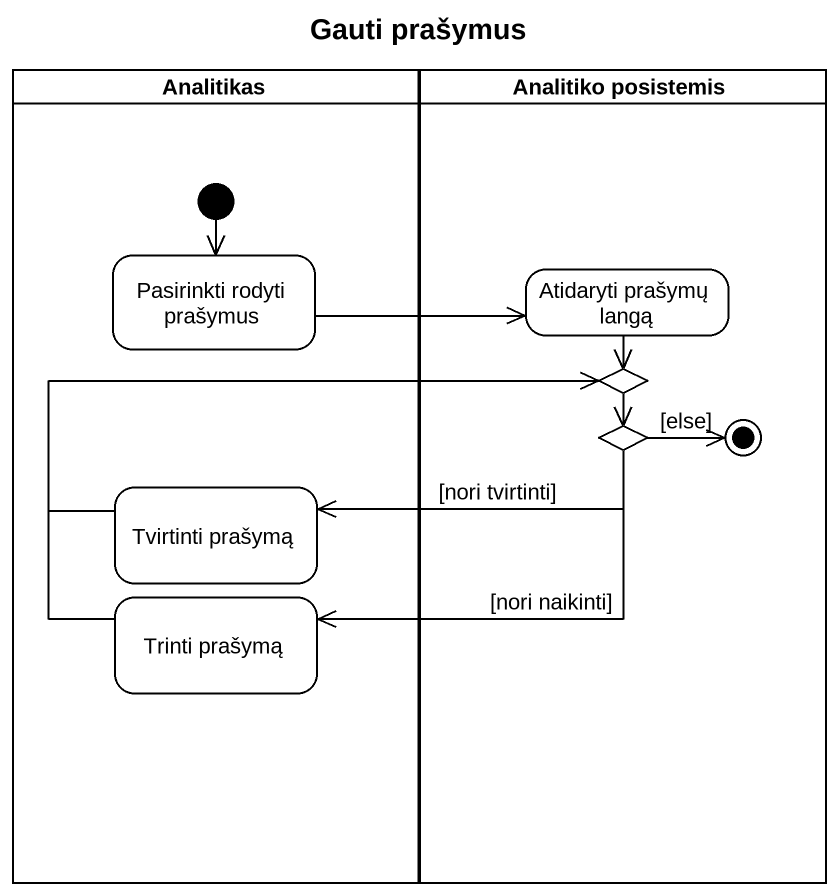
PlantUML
@startuml
title Gauti prašymus
hide empty description
state Analitikas <<partition>> {
  state "Pasirinkti rodyti prašymus" as Pasirinkti_rodyti_prašymus
  state "Tvirtinti prašymą" as Tvirtinti_prašymą
  state "Trinti prašymą" as Trinti_prašymą
  [*] --> Pasirinkti_rodyti_prašymus
}
state "Analitiko posistemis" as Analitiko_posistemis <<partition>> {
  state "Atidaryti prašymų langą" as Atidaryti_prašymų_langą
  state choice1 <<choice>>
  state choice2 <<choice>>
  choice2 -right-> [*] : [else]
}
Pasirinkti_rodyti_prašymus -right-> Atidaryti_prašymų_langą
Atidaryti_prašymų_langą --> choice1
choice1 --> choice2
Tvirtinti_prašymą -right-> choice1
choice2 -left-> Tvirtinti_prašymą : [nori tvirtinti]
choice2 -left-> Trinti_prašymą : [nori naikinti]
Trinti_prašymą -up-> choice1
@enduml
